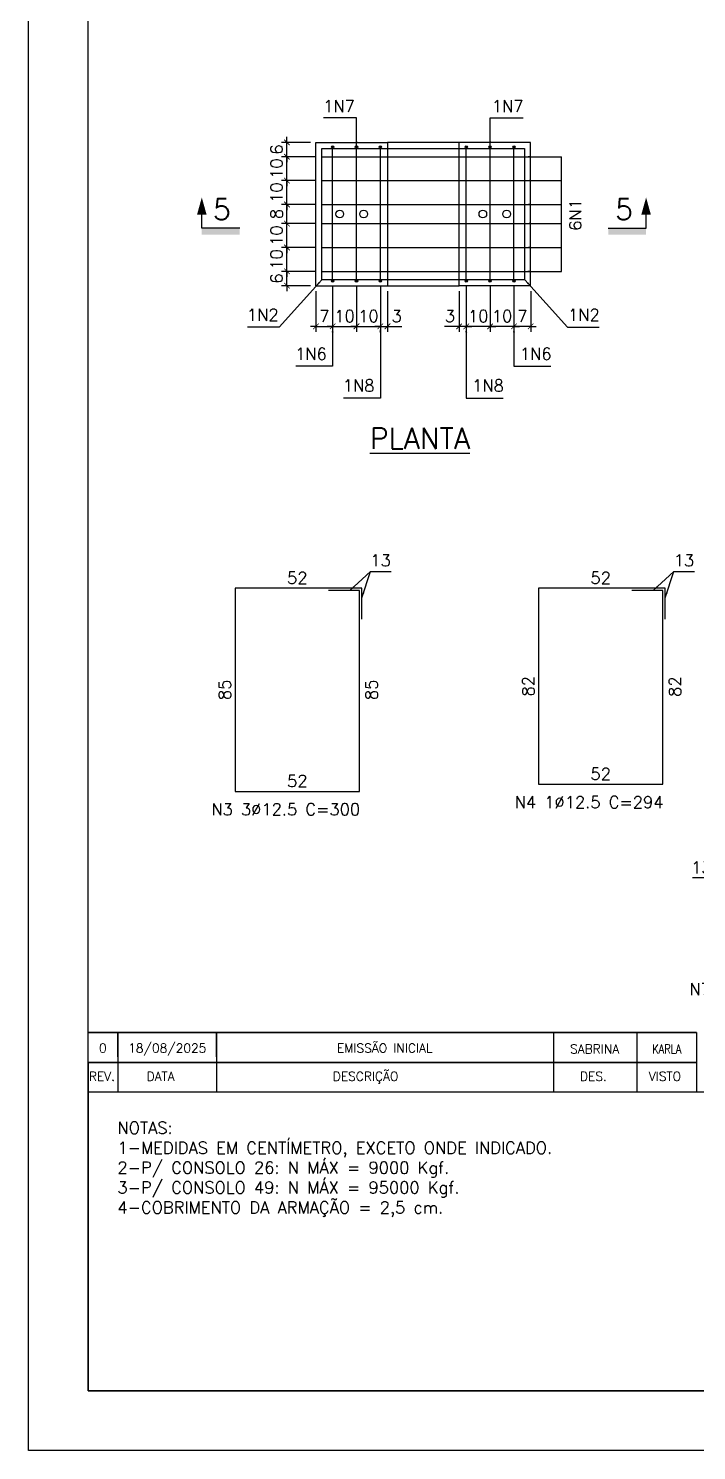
# Model space of a CAD drawing. Header units: centimetres. Extents: x 1658 to 19651, y 8294 to 11444.
# Drawn here: x 12168 to 13008, y 8294 to 10080 of the extents above; entities that cross this region are included whole.
import ezdxf
from ezdxf.enums import TextEntityAlignment as Align

# ---------------------------------------------------------------- set-up
doc = ezdxf.new("R2010")
doc.units = ezdxf.units.CM
doc.header["$LTSCALE"] = 50
doc.header["$MEASUREMENT"] = 0
doc.header["$PDMODE"] = 67
for name, color, linetype in [('FORMATO-PRECON', 2, 'Continuous'), ('HACHURAS-PRECON', 1, 'Continuous'), ('IND- CORTE-PRECON', 4, 'Continuous'), ('LINHA-01-PRECON', 1, 'Continuous'), ('LINHA-02-PRECON', 2, 'Continuous'), ('LINHA-04-PRECON', 4, 'Continuous'), ('TEXTO-35-PRECON', 5, 'Continuous'), ('X1', 2, 'Continuous')]:
    doc.layers.add(name, color=color, linetype=linetype)
doc.styles.add('PRECON-ROMANS', font='romans.shx')
doc.styles.add('ROMANS', font='ROMANS.SHX', dxfattribs={"oblique": 15, "height": 3})
doc.styles.get("Standard").update_dxf_attribs({"font": 'romans.shx'})
doc.dimstyles.new('ESC50-50', dxfattribs={"dimscale": 50, "dimtxt": 0.2, "dimasz": 0.15, "dimexe": 0.15, "dimexo": 0.15, "dimgap": 0.08, "dimtad": 1, "dimdec": 1, "dimzin": 12, "dimdsep": 46, "dimtxsty": 'Standard', "dimblk": 'ARCHTICK', "dimcen": 0.09, "dimdle": 0.15, "dimclrd": 256, "dimclre": 256, "dimclrt": 2, "dimazin": 3, "dimtfac": 1, "dimtdec": 1, "dimtmove": 1, "dimatfit": 2, "dimfxl": 0.15, "dimtolj": 1, "dimtzin": 0, "dimarcsym": 0})
doc.dimstyles.new('ESC75-25', dxfattribs={"dimscale": 0, "dimtxt": 15, "dimasz": 7, "dimexe": 7, "dimexo": 7, "dimgap": 5.5, "dimtad": 1, "dimdec": 1, "dimlfac": 0.333333, "dimdsep": 46, "dimtxsty": 'Standard', "dimblk": 'ARCHTICK', "dimcen": 0.1, "dimdle": 7, "dimclrd": 256, "dimclre": 256, "dimclrt": 2, "dimadec": 0, "dimazin": 0, "dimtfac": 1, "dimtdec": 1, "dimtix": 1, "dimtmove": 2, "dimatfit": 3, "dimfxl": 1, "dimarcsym": 0})
doc.dimstyles.new('ESC75-75', dxfattribs={"dimscale": 0, "dimtxt": 15, "dimasz": 7, "dimexe": 7, "dimexo": 7, "dimgap": 5.5, "dimtad": 1, "dimdec": 1, "dimdsep": 46, "dimtxsty": 'Standard', "dimblk": 'ARCHTICK', "dimcen": 0.1, "dimdle": 7, "dimclrd": 256, "dimclre": 256, "dimclrt": 2, "dimadec": 0, "dimazin": 0, "dimtfac": 1, "dimtdec": 1, "dimtix": 1, "dimtmove": 2, "dimatfit": 3, "dimfxl": 1, "dimarcsym": 0})

# ---------------------------------------------------------------- blocks, each defined once
blk = doc.blocks.new('_ArchTick')
at = {"color": 0, "linetype": 'ByBlock', "const_width": 0.15}
blk.add_lwpolyline([(-0.5, -0.5), (0.5, 0.5)], dxfattribs=at)
blk = doc.blocks.new('*D222')
at = {"layer": 'Defpoints', "color": 0, "transparency": 16777216}
for p in [(12493.4, 9775), (12537.3, 9775), (12529.8, 9757)]:
    blk.add_point(p, dxfattribs=at)
at = {"layer": 'LINHA-01-PRECON', "lineweight": -2, "transparency": 16777216}
for p, q in [((12530.3, 9775), (12486.4, 9775)), ((12493.4, 9775), (12493.4, 9782)), ((12493.4, 9757), (12493.4, 9775)), ((12522.8, 9757), (12486.4, 9757)), ((12493.4, 9757), (12493.4, 9750))]:
    blk.add_line(p, q, dxfattribs=at)
at = {"layer": 'LINHA-01-PRECON', "lineweight": -2, "transparency": 16777216, "xscale": 7, "yscale": 7, "zscale": 7}
for p, rotation in [((12493.4, 9775), 270), ((12493.4, 9757), 90)]:
    blk.add_blockref('_ArchTick', p, dxfattribs=dict(at, rotation=rotation))
at = {"layer": 'LINHA-01-PRECON', "color": 2, "transparency": 16777216, "insert": (12480.4, 9766), "char_height": 15, "attachment_point": 5, "rotation": 90}
blk.add_mtext('6', dxfattribs=at)
blk = doc.blocks.new('*D223')
at = {"layer": 'Defpoints', "color": 0, "transparency": 16777216}
for p in [(12493.4, 9805), (12537.3, 9805), (12537.3, 9775)]:
    blk.add_point(p, dxfattribs=at)
at = {"layer": 'LINHA-01-PRECON', "lineweight": -2, "transparency": 16777216}
for p, q in [((12493.4, 9805), (12493.4, 9812)), ((12530.3, 9805), (12486.4, 9805)), ((12493.4, 9775), (12493.4, 9805)), ((12530.3, 9775), (12486.4, 9775)), ((12493.4, 9775), (12493.4, 9768))]:
    blk.add_line(p, q, dxfattribs=at)
at = {"layer": 'LINHA-01-PRECON', "lineweight": -2, "transparency": 16777216, "xscale": 7, "yscale": 7, "zscale": 7}
for p, rotation in [((12493.4, 9805), 270), ((12493.4, 9775), 90)]:
    blk.add_blockref('_ArchTick', p, dxfattribs=dict(at, rotation=rotation))
at = {"layer": 'LINHA-01-PRECON', "color": 2, "transparency": 16777216, "insert": (12480.4, 9790), "char_height": 15, "attachment_point": 5, "rotation": 90}
blk.add_mtext('10', dxfattribs=at)
blk = doc.blocks.new('*D224')
at = {"layer": 'Defpoints', "color": 0, "transparency": 16777216}
for p in [(12493.4, 9835), (12537.3, 9835), (12537.3, 9805)]:
    blk.add_point(p, dxfattribs=at)
at = {"layer": 'LINHA-01-PRECON', "lineweight": -2, "transparency": 16777216}
for p, q in [((12493.4, 9835), (12493.4, 9842)), ((12530.3, 9835), (12486.4, 9835)), ((12493.4, 9805), (12493.4, 9835)), ((12530.3, 9805), (12486.4, 9805)), ((12493.4, 9805), (12493.4, 9798))]:
    blk.add_line(p, q, dxfattribs=at)
at = {"layer": 'LINHA-01-PRECON', "lineweight": -2, "transparency": 16777216, "xscale": 7, "yscale": 7, "zscale": 7}
for p, rotation in [((12493.4, 9835), 270), ((12493.4, 9805), 90)]:
    blk.add_blockref('_ArchTick', p, dxfattribs=dict(at, rotation=rotation))
at = {"layer": 'LINHA-01-PRECON', "color": 2, "transparency": 16777216, "insert": (12480.4, 9820), "char_height": 15, "attachment_point": 5, "rotation": 90}
blk.add_mtext('10', dxfattribs=at)
blk = doc.blocks.new('*D225')
at = {"layer": 'Defpoints', "color": 0, "transparency": 16777216}
for p in [(12493.4, 9859), (12537.3, 9859), (12537.3, 9835)]:
    blk.add_point(p, dxfattribs=at)
at = {"layer": 'LINHA-01-PRECON', "lineweight": -2, "transparency": 16777216}
for p, q in [((12493.4, 9828), (12493.4, 9866)), ((12530.3, 9859), (12486.4, 9859)), ((12530.3, 9835), (12486.4, 9835))]:
    blk.add_line(p, q, dxfattribs=at)
at = {"layer": 'LINHA-01-PRECON', "lineweight": -2, "transparency": 16777216, "xscale": 7, "yscale": 7, "zscale": 7}
for p, rotation in [((12493.4, 9859), 90), ((12493.4, 9835), 270)]:
    blk.add_blockref('_ArchTick', p, dxfattribs=dict(at, rotation=rotation))
at = {"layer": 'LINHA-01-PRECON', "color": 2, "transparency": 16777216, "insert": (12480.4, 9847), "char_height": 15, "attachment_point": 5, "rotation": 90}
blk.add_mtext('8', dxfattribs=at)
blk = doc.blocks.new('*D226')
at = {"layer": 'Defpoints', "color": 0, "transparency": 16777216}
for p in [(12493.4, 9889), (12537.3, 9889), (12537.3, 9859)]:
    blk.add_point(p, dxfattribs=at)
at = {"layer": 'LINHA-01-PRECON', "lineweight": -2, "transparency": 16777216}
for p, q in [((12493.4, 9889), (12493.4, 9896)), ((12530.3, 9889), (12486.4, 9889)), ((12493.4, 9859), (12493.4, 9889)), ((12530.3, 9859), (12486.4, 9859)), ((12493.4, 9859), (12493.4, 9852))]:
    blk.add_line(p, q, dxfattribs=at)
at = {"layer": 'LINHA-01-PRECON', "lineweight": -2, "transparency": 16777216, "xscale": 7, "yscale": 7, "zscale": 7}
for p, rotation in [((12493.4, 9889), 270), ((12493.4, 9859), 90)]:
    blk.add_blockref('_ArchTick', p, dxfattribs=dict(at, rotation=rotation))
at = {"layer": 'LINHA-01-PRECON', "color": 2, "transparency": 16777216, "insert": (12480.4, 9874), "char_height": 15, "attachment_point": 5, "rotation": 90}
blk.add_mtext('10', dxfattribs=at)
blk = doc.blocks.new('*D227')
at = {"layer": 'Defpoints', "color": 0, "transparency": 16777216}
for p in [(12493.4, 9919), (12537.3, 9919), (12537.3, 9889)]:
    blk.add_point(p, dxfattribs=at)
at = {"layer": 'LINHA-01-PRECON', "lineweight": -2, "transparency": 16777216}
for p, q in [((12530.3, 9919), (12486.4, 9919)), ((12493.4, 9919), (12493.4, 9926)), ((12493.4, 9889), (12493.4, 9919)), ((12530.3, 9889), (12486.4, 9889)), ((12493.4, 9889), (12493.4, 9882))]:
    blk.add_line(p, q, dxfattribs=at)
at = {"layer": 'LINHA-01-PRECON', "lineweight": -2, "transparency": 16777216, "xscale": 7, "yscale": 7, "zscale": 7}
for p, rotation in [((12493.4, 9919), 270), ((12493.4, 9889), 90)]:
    blk.add_blockref('_ArchTick', p, dxfattribs=dict(at, rotation=rotation))
at = {"layer": 'LINHA-01-PRECON', "color": 2, "transparency": 16777216, "insert": (12480.4, 9904), "char_height": 15, "attachment_point": 5, "rotation": 90}
blk.add_mtext('10', dxfattribs=at)
blk = doc.blocks.new('*D228')
at = {"layer": 'Defpoints', "color": 0, "transparency": 16777216}
for p in [(12493.4, 9937), (12529.8, 9937), (12537.3, 9919)]:
    blk.add_point(p, dxfattribs=at)
at = {"layer": 'LINHA-01-PRECON', "lineweight": -2, "transparency": 16777216}
for p, q in [((12522.8, 9937), (12486.4, 9937)), ((12493.4, 9937), (12493.4, 9944)), ((12493.4, 9919), (12493.4, 9937)), ((12530.3, 9919), (12486.4, 9919)), ((12493.4, 9919), (12493.4, 9912))]:
    blk.add_line(p, q, dxfattribs=at)
at = {"layer": 'LINHA-01-PRECON', "lineweight": -2, "transparency": 16777216, "xscale": 7, "yscale": 7, "zscale": 7}
for p, rotation in [((12493.4, 9937), 270), ((12493.4, 9919), 90)]:
    blk.add_blockref('_ArchTick', p, dxfattribs=dict(at, rotation=rotation))
at = {"layer": 'LINHA-01-PRECON', "color": 2, "transparency": 16777216, "insert": (12480.4, 9928), "char_height": 15, "attachment_point": 5, "rotation": 90}
blk.add_mtext('6', dxfattribs=at)
blk = doc.blocks.new('*D270')
at = {"layer": 'Defpoints', "color": 0, "linetype": 'Continuous', "transparency": 16777216}
for p in [(12428.4, 9121.9), (12584.4, 9121.9), (12584.4, 9121.9)]:
    blk.add_point(p, dxfattribs=at)
at = {"layer": 'LINHA-01-PRECON', "color": 2, "linetype": 'Continuous', "transparency": 16777216, "insert": (12506.4, 9134.9), "char_height": 15, "attachment_point": 5}
blk.add_mtext('52', dxfattribs=at)
blk = doc.blocks.new('*D271')
at = {"layer": 'Defpoints', "color": 0, "linetype": 'Continuous', "transparency": 16777216}
for p in [(12428.4, 9377), (12428.4, 9377), (12428.4, 9121.9)]:
    blk.add_point(p, dxfattribs=at)
at = {"layer": 'LINHA-01-PRECON', "color": 2, "linetype": 'Continuous', "transparency": 16777216, "insert": (12415.4, 9249.4), "char_height": 15, "attachment_point": 5, "rotation": 90}
blk.add_mtext('85', dxfattribs=at)
blk = doc.blocks.new('*D272')
at = {"layer": 'Defpoints', "color": 0, "linetype": 'Continuous', "transparency": 16777216}
for p in [(12584.4, 9377), (12584.4, 9377), (12584.4, 9121.9)]:
    blk.add_point(p, dxfattribs=at)
at = {"layer": 'LINHA-01-PRECON', "color": 2, "linetype": 'Continuous', "transparency": 16777216, "insert": (12599.8, 9249.4), "char_height": 15, "attachment_point": 5, "rotation": 90}
blk.add_mtext('85', dxfattribs=at)
blk = doc.blocks.new('*D273')
at = {"layer": 'Defpoints', "color": 0, "linetype": 'Continuous', "transparency": 16777216}
for p in [(12428.4, 9377), (12584.4, 9377), (12584.4, 9377)]:
    blk.add_point(p, dxfattribs=at)
at = {"layer": 'LINHA-01-PRECON', "color": 2, "linetype": 'Continuous', "transparency": 16777216, "insert": (12506.4, 9390), "char_height": 15, "attachment_point": 5}
blk.add_mtext('52', dxfattribs=at)
blk = doc.blocks.new('*D229')
at = {"layer": 'Defpoints', "color": 0, "linetype": 'Continuous', "transparency": 16777216}
for p in [(12809.8, 9130.9), (12965.8, 9130.9), (12965.8, 9130.9)]:
    blk.add_point(p, dxfattribs=at)
at = {"layer": 'LINHA-01-PRECON', "color": 2, "linetype": 'Continuous', "transparency": 16777216, "insert": (12887.8, 9143.9), "char_height": 15, "attachment_point": 5}
blk.add_mtext('52', dxfattribs=at)
blk = doc.blocks.new('*D230')
at = {"layer": 'Defpoints', "color": 0, "linetype": 'Continuous', "transparency": 16777216}
for p in [(12809.8, 9377), (12809.8, 9377), (12809.8, 9130.9)]:
    blk.add_point(p, dxfattribs=at)
at = {"layer": 'LINHA-01-PRECON', "color": 2, "linetype": 'Continuous', "transparency": 16777216, "insert": (12796.8, 9253.9), "char_height": 15, "attachment_point": 5, "rotation": 90}
blk.add_mtext('82', dxfattribs=at)
blk = doc.blocks.new('*D231')
at = {"layer": 'Defpoints', "color": 0, "linetype": 'Continuous', "transparency": 16777216}
for p in [(12965.8, 9377), (12965.8, 9377), (12965.8, 9130.9)]:
    blk.add_point(p, dxfattribs=at)
at = {"layer": 'LINHA-01-PRECON', "color": 2, "linetype": 'Continuous', "transparency": 16777216, "insert": (12981.2, 9253.4), "char_height": 15, "attachment_point": 5, "rotation": 90}
blk.add_mtext('82', dxfattribs=at)
blk = doc.blocks.new('*D232')
at = {"layer": 'Defpoints', "color": 0, "linetype": 'Continuous', "transparency": 16777216}
for p in [(12809.8, 9377), (12965.8, 9377), (12965.8, 9377)]:
    blk.add_point(p, dxfattribs=at)
at = {"layer": 'LINHA-01-PRECON', "color": 2, "linetype": 'Continuous', "transparency": 16777216, "insert": (12887.8, 9390), "char_height": 15, "attachment_point": 5}
blk.add_mtext('52', dxfattribs=at)
blk = doc.blocks.new('*D241')
at = {"layer": 'Defpoints', "color": 0, "transparency": 16777216}
for p in [(12529.8, 9757), (12550.8, 9763), (12550.8, 9705.9)]:
    blk.add_point(p, dxfattribs=at)
at = {"layer": 'LINHA-01-PRECON', "lineweight": -2, "transparency": 16777216}
for p, q in [((12550.8, 9756), (12550.8, 9698.9)), ((12529.8, 9750), (12529.8, 9698.9)), ((12529.8, 9705.9), (12522.8, 9705.9)), ((12529.8, 9705.9), (12550.8, 9705.9)), ((12550.8, 9705.9), (12557.8, 9705.9))]:
    blk.add_line(p, q, dxfattribs=at)
at = {"layer": 'LINHA-01-PRECON', "lineweight": -2, "transparency": 16777216, "xscale": 7, "yscale": 7, "zscale": 7}
blk.add_blockref('_ArchTick', (12529.8, 9705.9), dxfattribs=at)
at = {"layer": 'LINHA-01-PRECON', "lineweight": -2, "transparency": 16777216, "xscale": 7, "yscale": 7, "zscale": 7, "rotation": 180}
blk.add_blockref('_ArchTick', (12550.8, 9705.9), dxfattribs=at)
at = {"layer": 'LINHA-01-PRECON', "color": 2, "transparency": 16777216, "insert": (12540.3, 9718.9), "char_height": 15, "attachment_point": 5}
blk.add_mtext('7', dxfattribs=at)
blk = doc.blocks.new('*D242')
at = {"layer": 'Defpoints', "color": 0, "transparency": 16777216}
for p in [(12550.8, 9763), (12580.8, 9763), (12580.8, 9705.9)]:
    blk.add_point(p, dxfattribs=at)
at = {"layer": 'LINHA-01-PRECON', "lineweight": -2, "transparency": 16777216}
for p, q in [((12550.8, 9756), (12550.8, 9698.9)), ((12580.8, 9756), (12580.8, 9698.9)), ((12550.8, 9705.9), (12543.8, 9705.9)), ((12550.8, 9705.9), (12580.8, 9705.9)), ((12580.8, 9705.9), (12587.8, 9705.9))]:
    blk.add_line(p, q, dxfattribs=at)
at = {"layer": 'LINHA-01-PRECON', "lineweight": -2, "transparency": 16777216, "xscale": 7, "yscale": 7, "zscale": 7}
blk.add_blockref('_ArchTick', (12550.8, 9705.9), dxfattribs=at)
at = {"layer": 'LINHA-01-PRECON', "lineweight": -2, "transparency": 16777216, "xscale": 7, "yscale": 7, "zscale": 7, "rotation": 180}
blk.add_blockref('_ArchTick', (12580.8, 9705.9), dxfattribs=at)
at = {"layer": 'LINHA-01-PRECON', "color": 2, "transparency": 16777216, "insert": (12565.8, 9718.9), "char_height": 15, "attachment_point": 5}
blk.add_mtext('10', dxfattribs=at)
blk = doc.blocks.new('*D243')
at = {"layer": 'Defpoints', "color": 0, "transparency": 16777216}
for p in [(12580.8, 9763), (12610.8, 9763), (12610.8, 9705.9)]:
    blk.add_point(p, dxfattribs=at)
at = {"layer": 'LINHA-01-PRECON', "lineweight": -2, "transparency": 16777216}
for p, q in [((12580.8, 9756), (12580.8, 9698.9)), ((12610.8, 9756), (12610.8, 9698.9)), ((12580.8, 9705.9), (12573.8, 9705.9)), ((12580.8, 9705.9), (12610.8, 9705.9)), ((12610.8, 9705.9), (12617.8, 9705.9))]:
    blk.add_line(p, q, dxfattribs=at)
at = {"layer": 'LINHA-01-PRECON', "lineweight": -2, "transparency": 16777216, "xscale": 7, "yscale": 7, "zscale": 7}
blk.add_blockref('_ArchTick', (12580.8, 9705.9), dxfattribs=at)
at = {"layer": 'LINHA-01-PRECON', "lineweight": -2, "transparency": 16777216, "xscale": 7, "yscale": 7, "zscale": 7, "rotation": 180}
blk.add_blockref('_ArchTick', (12610.8, 9705.9), dxfattribs=at)
at = {"layer": 'LINHA-01-PRECON', "color": 2, "transparency": 16777216, "insert": (12595.8, 9718.9), "char_height": 15, "attachment_point": 5}
blk.add_mtext('10', dxfattribs=at)
blk = doc.blocks.new('*D244')
at = {"layer": 'Defpoints', "color": 0, "transparency": 16777216}
for p in [(12610.8, 9763), (12619.8, 9757), (12619.8, 9705.9)]:
    blk.add_point(p, dxfattribs=at)
at = {"layer": 'LINHA-01-PRECON', "lineweight": -2, "transparency": 16777216}
for p, q in [((12610.8, 9756), (12610.8, 9698.9)), ((12619.8, 9750), (12619.8, 9698.9)), ((12610.8, 9705.9), (12603.8, 9705.9)), ((12610.8, 9705.9), (12619.8, 9705.9)), ((12619.8, 9705.9), (12626.8, 9705.9))]:
    blk.add_line(p, q, dxfattribs=at)
at = {"layer": 'LINHA-01-PRECON', "lineweight": -2, "transparency": 16777216, "xscale": 7, "yscale": 7, "zscale": 7}
blk.add_blockref('_ArchTick', (12610.8, 9705.9), dxfattribs=at)
at = {"layer": 'LINHA-01-PRECON', "lineweight": -2, "transparency": 16777216, "xscale": 7, "yscale": 7, "zscale": 7, "rotation": 180}
blk.add_blockref('_ArchTick', (12619.8, 9705.9), dxfattribs=at)
at = {"layer": 'LINHA-01-PRECON', "color": 2, "transparency": 16777216, "insert": (12631.3, 9718.9), "char_height": 15, "attachment_point": 5}
blk.add_mtext('3', dxfattribs=at)
blk = doc.blocks.new('*D245')
at = {"layer": 'Defpoints', "color": 0, "transparency": 16777216}
for p in [(12778.8, 9763), (12799.8, 9757), (12778.8, 9705.9)]:
    blk.add_point(p, dxfattribs=at)
at = {"layer": 'LINHA-01-PRECON', "lineweight": -2, "transparency": 16777216}
for p, q in [((12778.8, 9756), (12778.8, 9698.9)), ((12799.8, 9750), (12799.8, 9698.9)), ((12778.8, 9705.9), (12771.8, 9705.9)), ((12799.8, 9705.9), (12778.8, 9705.9)), ((12799.8, 9705.9), (12806.8, 9705.9))]:
    blk.add_line(p, q, dxfattribs=at)
at = {"layer": 'LINHA-01-PRECON', "lineweight": -2, "transparency": 16777216, "xscale": 7, "yscale": 7, "zscale": 7}
blk.add_blockref('_ArchTick', (12778.8, 9705.9), dxfattribs=at)
at = {"layer": 'LINHA-01-PRECON', "lineweight": -2, "transparency": 16777216, "xscale": 7, "yscale": 7, "zscale": 7, "rotation": 180}
blk.add_blockref('_ArchTick', (12799.8, 9705.9), dxfattribs=at)
at = {"layer": 'LINHA-01-PRECON', "color": 2, "transparency": 16777216, "insert": (12789.3, 9718.9), "char_height": 15, "attachment_point": 5}
blk.add_mtext('7', dxfattribs=at)
blk = doc.blocks.new('*D246')
at = {"layer": 'Defpoints', "color": 0, "transparency": 16777216}
for p in [(12748.8, 9763), (12778.8, 9763), (12748.8, 9705.9)]:
    blk.add_point(p, dxfattribs=at)
at = {"layer": 'LINHA-01-PRECON', "lineweight": -2, "transparency": 16777216}
for p, q in [((12748.8, 9756), (12748.8, 9698.9)), ((12778.8, 9756), (12778.8, 9698.9)), ((12748.8, 9705.9), (12741.8, 9705.9)), ((12778.8, 9705.9), (12748.8, 9705.9)), ((12778.8, 9705.9), (12785.8, 9705.9))]:
    blk.add_line(p, q, dxfattribs=at)
at = {"layer": 'LINHA-01-PRECON', "lineweight": -2, "transparency": 16777216, "xscale": 7, "yscale": 7, "zscale": 7}
blk.add_blockref('_ArchTick', (12748.8, 9705.9), dxfattribs=at)
at = {"layer": 'LINHA-01-PRECON', "lineweight": -2, "transparency": 16777216, "xscale": 7, "yscale": 7, "zscale": 7, "rotation": 180}
blk.add_blockref('_ArchTick', (12778.8, 9705.9), dxfattribs=at)
at = {"layer": 'LINHA-01-PRECON', "color": 2, "transparency": 16777216, "insert": (12763.8, 9718.9), "char_height": 15, "attachment_point": 5}
blk.add_mtext('10', dxfattribs=at)
blk = doc.blocks.new('*D247')
at = {"layer": 'Defpoints', "color": 0, "transparency": 16777216}
for p in [(12718.8, 9763), (12748.8, 9763), (12718.8, 9705.9)]:
    blk.add_point(p, dxfattribs=at)
at = {"layer": 'LINHA-01-PRECON', "lineweight": -2, "transparency": 16777216}
for p, q in [((12718.8, 9756), (12718.8, 9698.9)), ((12748.8, 9756), (12748.8, 9698.9)), ((12718.8, 9705.9), (12711.8, 9705.9)), ((12748.8, 9705.9), (12718.8, 9705.9)), ((12748.8, 9705.9), (12755.8, 9705.9))]:
    blk.add_line(p, q, dxfattribs=at)
at = {"layer": 'LINHA-01-PRECON', "lineweight": -2, "transparency": 16777216, "xscale": 7, "yscale": 7, "zscale": 7}
blk.add_blockref('_ArchTick', (12718.8, 9705.9), dxfattribs=at)
at = {"layer": 'LINHA-01-PRECON', "lineweight": -2, "transparency": 16777216, "xscale": 7, "yscale": 7, "zscale": 7, "rotation": 180}
blk.add_blockref('_ArchTick', (12748.8, 9705.9), dxfattribs=at)
at = {"layer": 'LINHA-01-PRECON', "color": 2, "transparency": 16777216, "insert": (12733.8, 9718.9), "char_height": 15, "attachment_point": 5}
blk.add_mtext('10', dxfattribs=at)
blk = doc.blocks.new('*D248')
at = {"layer": 'Defpoints', "color": 0, "transparency": 16777216}
for p in [(12709.8, 9757), (12718.8, 9763), (12709.8, 9705.9)]:
    blk.add_point(p, dxfattribs=at)
at = {"layer": 'LINHA-01-PRECON', "lineweight": -2, "transparency": 16777216}
for p, q in [((12718.8, 9756), (12718.8, 9698.9)), ((12709.8, 9750), (12709.8, 9698.9)), ((12709.8, 9705.9), (12702.8, 9705.9)), ((12718.8, 9705.9), (12709.8, 9705.9)), ((12718.8, 9705.9), (12725.8, 9705.9))]:
    blk.add_line(p, q, dxfattribs=at)
at = {"layer": 'LINHA-01-PRECON', "lineweight": -2, "transparency": 16777216, "xscale": 7, "yscale": 7, "zscale": 7}
blk.add_blockref('_ArchTick', (12709.8, 9705.9), dxfattribs=at)
at = {"layer": 'LINHA-01-PRECON', "lineweight": -2, "transparency": 16777216, "xscale": 7, "yscale": 7, "zscale": 7, "rotation": 180}
blk.add_blockref('_ArchTick', (12718.8, 9705.9), dxfattribs=at)
at = {"layer": 'LINHA-01-PRECON', "color": 2, "transparency": 16777216, "insert": (12698.3, 9718.9), "char_height": 15, "attachment_point": 5}
blk.add_mtext('3', dxfattribs=at)
blk = doc.blocks.new('A$C2E607E54')
at = {"layer": 'FORMATO-PRECON'}
blk.add_lwpolyline([(0, 4200), (2970, 4200), (2970, 0), (0, 0)], close=True, dxfattribs=at)
at = {"layer": 'FORMATO-PRECON', "color": 6}
blk.add_lwpolyline([(100, 3950), (2870, 3950), (2870, 100), (100, 100)], close=True, dxfattribs=at)
blk = doc.blocks.new('A$C6E105C5C')
at = {"layer": 'FORMATO-PRECON', "color": 6}
for q in [(1020, 50), (0, 0)]:
    blk.add_line((0, 50), q, dxfattribs=at)
at = {"layer": 'FORMATO-PRECON', "color": 3}
blk.add_lwpolyline([(0, 50), (1020, 50), (1020, 0), (0, 0)], close=True, dxfattribs=at)
at = {"layer": 'FORMATO-PRECON', "color": 1}
for points in [[(50, 50), (50, 0)], [(215, 50), (215, 0)], [(780, 50), (780, 0)], [(920, 50), (920, 0)]]:
    blk.add_lwpolyline(points, dxfattribs=at)
at = {"layer": 'FORMATO-PRECON', "style": 'ROMANS'}
for s, p in [('REV.', (1.3, 19.2)), ('DATA', (98.1, 19.2)), ('DESCRIÇÃO', (410.2, 19.2)), ('DES.', (824.6, 19.2)), ('VISTO', (940, 19.2))]:
    blk.add_text(s, height=15, dxfattribs=at).set_placement(p)
blk = doc.blocks.new('REV-A3-V')
at = {"layer": 'FORMATO-PRECON', "color": 1}
for p, q in [((780, 50), (780, 9.1)), ((920, 50), (920, 9.1))]:
    blk.add_line(p, q, dxfattribs=at)
for points in [[(1020, 50), (0, 50)], [(50, 9.1), (50, 50)], [(50, 50), (50, 0)], [(215, 9.1), (215, 50)], [(215, 50), (215, 0)], [(780, 50), (780, 0)], [(920, 50), (920, 0)]]:
    blk.add_lwpolyline(points, dxfattribs=at)
blk.add_lwpolyline([(1020, 0), (0, 0), (0, 50), (1020, 50)], close=True, dxfattribs=at)
at = {"layer": 'FORMATO-PRECON', "color": 2, "style": 'PRECON-ROMANS', "flags": 12}
for p in [(24.8, 24), (132.8, 24), (497.2, 24)]:
    blk.add_attdef('X', text='', height=15, dxfattribs=at).set_placement(p, align=Align.MIDDLE_CENTER)
at = {"layer": 'FORMATO-PRECON', "style": 'PRECON-ROMANS', "flags": 12}
for p in [(849.1, 22.6), (970, 22.6)]:
    blk.add_attdef('X', text='', height=15, dxfattribs=at).set_placement(p, align=Align.MIDDLE_CENTER)
blk = doc.blocks.new('IND-CORTE-')
at = {"layer": 'IND- CORTE-PRECON', "color": 1}
for p, q in [((-11.2, 63.5), (-33.6, 63.5)), ((-11.2, 0), (-11.2, 63.5))]:
    blk.add_line(p, q, dxfattribs=at)
for points in [[(-33.6, 71.5), (-62.5, 63.5), (-33.6, 55.4)], [(0, 0), (-11.2, 0), (0, 63.5), (-11.2, 63.5)]]:
    blk.add_solid(points, dxfattribs=at)
at = {"layer": 'IND- CORTE-PRECON', "linetype": 'Continuous', "style": 'ROMANS', "flags": 8}
blk.add_attdef('B', (-57.7, 9.1), '', height=35, dxfattribs=at)

msp = doc.modelspace()

# ---------------------------------------------------------------- hatches: boundary and pattern name
at = {"layer": 'LINHA-01-PRECON', "linetype": 'Continuous'}
h = msp.add_hatch(color=256, dxfattribs=at)
h.dxf.hatch_style = 1
edge = h.paths.add_edge_path()
edge.add_arc((12550.81, 9931.01), 1.5, 0, 360)
h = msp.add_hatch(color=256, dxfattribs=at)
h.dxf.hatch_style = 1
edge = h.paths.add_edge_path()
edge.add_arc((12580.81, 9931.01), 1.5, 0, 360)
h = msp.add_hatch(color=256, dxfattribs=at)
h.dxf.hatch_style = 1
edge = h.paths.add_edge_path()
edge.add_arc((12610.81, 9931.01), 1.5, 0, 360)
h = msp.add_hatch(color=256, dxfattribs=at)
h.dxf.hatch_style = 1
edge = h.paths.add_edge_path()
edge.add_arc((12718.81, 9931.01), 1.5, 0, 360)
h = msp.add_hatch(color=256, dxfattribs=at)
h.dxf.hatch_style = 1
edge = h.paths.add_edge_path()
edge.add_arc((12748.81, 9931.01), 1.5, 0, 360)
h = msp.add_hatch(color=256, dxfattribs=at)
h.dxf.hatch_style = 1
edge = h.paths.add_edge_path()
edge.add_arc((12778.81, 9931.01), 1.5, 0, 360)
h = msp.add_hatch(color=256, dxfattribs=at)
h.dxf.hatch_style = 1
edge = h.paths.add_edge_path()
edge.add_arc((12550.81, 9763.01), 1.5, 0, 360)
h = msp.add_hatch(color=256, dxfattribs=at)
h.dxf.hatch_style = 1
edge = h.paths.add_edge_path()
edge.add_arc((12580.81, 9763.01), 1.5, 0, 360)
h = msp.add_hatch(color=256, dxfattribs=at)
h.dxf.hatch_style = 1
edge = h.paths.add_edge_path()
edge.add_arc((12610.81, 9763.01), 1.5, 0, 360)
h = msp.add_hatch(color=256, dxfattribs=at)
h.dxf.hatch_style = 1
edge = h.paths.add_edge_path()
edge.add_arc((12718.81, 9763.01), 1.5, 0, 360)
h = msp.add_hatch(color=256, dxfattribs=at)
h.dxf.hatch_style = 1
edge = h.paths.add_edge_path()
edge.add_arc((12748.81, 9763.01), 1.5, 0, 360)
h = msp.add_hatch(color=256, dxfattribs=at)
h.dxf.hatch_style = 1
edge = h.paths.add_edge_path()
edge.add_arc((12778.81, 9763.01), 1.5, 0, 360)

# ---------------------------------------------------------------- linework, layer by layer
at = {"layer": 'FORMATO-PRECON', "color": 6}
msp.add_lwpolyline([(14320.86, 8743.94), (12243.36, 8743.94), (12243.36, 8368.94), (14320.86, 8368.94)], close=True, dxfattribs=at)
at = {"layer": 'LINHA-01-PRECON'}
for p, q in [((12619.81, 9705.88), (12637.98, 9705.88)), ((12709.81, 9705.88), (12691.64, 9705.88))]:
    msp.add_line(p, q, dxfattribs=at)
at = {"layer": 'LINHA-01-PRECON', "linetype": 'Continuous'}
for centre in [(12550.81, 9931.01), (12580.81, 9931.01), (12610.81, 9931.01), (12718.81, 9931.01), (12748.81, 9931.01), (12778.81, 9931.01), (12550.81, 9763.01), (12580.81, 9763.01), (12610.81, 9763.01), (12718.81, 9763.01), (12748.81, 9763.01), (12778.81, 9763.01)]:
    msp.add_circle(centre, 1.5, dxfattribs=at)
at = {"layer": 'LINHA-02-PRECON'}
for p, q in [((12529.81, 9937.01), (12619.81, 9937.01)), ((12529.81, 9757.01), (12529.81, 9937.01)), ((12709.81, 9937.01), (12619.81, 9937.01)), ((12619.81, 9937.01), (12619.81, 9757.01)), ((12799.62, 9937.01), (12709.62, 9937.01)), ((12709.81, 9757.01), (12709.81, 9937.01)), ((12799.62, 9757.01), (12799.62, 9937.01)), ((12529.81, 9757.01), (12619.81, 9757.01)), ((12619.81, 9757.01), (12709.81, 9757.01)), ((12799.62, 9757.01), (12709.62, 9757.01))]:
    msp.add_line(p, q, dxfattribs=at)
for centre in [(12559.81, 9847.01), (12589.81, 9847.01), (12739.62, 9847.01), (12769.62, 9847.01)]:
    msp.add_circle(centre, 4.8, dxfattribs=at)
at = {"layer": 'LINHA-04-PRECON'}
for p, q in [((12537.31, 9919.01), (12792.12, 9919.01)), ((12550.81, 9764.51), (12550.81, 9929.51)), ((12580.81, 9764.51), (12580.81, 9929.51)), ((12610.81, 9764.51), (12610.81, 9929.51)), ((12718.81, 9764.51), (12718.81, 9929.51)), ((12748.81, 9764.51), (12748.81, 9929.51)), ((12778.81, 9764.51), (12778.81, 9929.51)), ((12537.31, 9889.01), (12792.12, 9889.01)), ((12537.31, 9859.01), (12792.12, 9859.01)), ((12537.31, 9835.01), (12792.12, 9835.01)), ((12537.31, 9805.01), (12792.12, 9805.01)), ((12537.31, 9775.01), (12792.12, 9775.01))]:
    msp.add_line(p, q, dxfattribs=at)
msp.add_lwpolyline([(12537.31, 9764.51), (12537.31, 9929.51), (12792.12, 9929.51), (12792.12, 9764.51)], close=True, dxfattribs=at)
for points in [[(12587.44, 9337.97), (12587.44, 9376.97), (12428.44, 9376.97), (12428.44, 9121.86), (12584.44, 9121.86), (12584.44, 9373.97), (12545.44, 9373.97)], [(12968.79, 9337.97), (12968.79, 9376.97), (12809.79, 9376.97), (12809.79, 9130.86), (12965.79, 9130.86), (12965.79, 9373.97), (12926.79, 9373.97)]]:
    msp.add_lwpolyline(points, dxfattribs=at)

# ---------------------------------------------------------------- block references
at = {"color": 1}
ref = msp.add_blockref('REV-A3-V', (12243.36, 8781.44), dxfattribs=dict(at, xscale=0.749999976233481, yscale=0.749999976233481, zscale=0.749999976233481, rotation=359.9999999942736))
ref.add_attrib('X', '0', dxfattribs={"layer": 'FORMATO-PRECON', "color": 2, "height": 11.25, "rotation": 360, "style": 'PRECON-ROMANS', "flags": 12}).set_placement((12261.92, 8799.46), align=Align.MIDDLE_CENTER)
ref.add_attrib('X', '18/08/2025', dxfattribs={"layer": 'FORMATO-PRECON', "color": 2, "height": 11.25, "rotation": 360, "style": 'PRECON-ROMANS', "flags": 12}).set_placement((12342.94, 8799.46), align=Align.MIDDLE_CENTER)
ref.add_attrib('X', 'EMISSÃO INICIAL', dxfattribs={"layer": 'FORMATO-PRECON', "color": 2, "height": 11.25, "rotation": 360, "style": 'PRECON-ROMANS', "flags": 12}).set_placement((12616.27, 8799.46), align=Align.MIDDLE_CENTER)
ref.add_attrib('X', 'SABRINA', dxfattribs={"layer": 'FORMATO-PRECON', "height": 11.25, "rotation": 360, "style": 'PRECON-ROMANS', "flags": 12}).set_placement((12880.2, 8798.36), align=Align.MIDDLE_CENTER)
ref.add_attrib('X', 'KARLA', dxfattribs={"layer": 'FORMATO-PRECON', "height": 11.25, "rotation": 360, "style": 'PRECON-ROMANS', "width": 0.8, "flags": 12}).set_placement((12970.88, 8798.36), align=Align.MIDDLE_CENTER)
at = {"color": 1, "xscale": 0.749999976233481, "yscale": 0.749999976233481, "zscale": 0.749999976233481, "rotation": 359.9999999942736}
msp.add_blockref('A$C6E105C5C', (12243.36, 8743.94), dxfattribs=at)
at = {"layer": 'HACHURAS-PRECON', "xscale": 0.7499999999999996, "yscale": 0.7499999999999996, "zscale": 0.7499999999999996}
msp.add_blockref('A$C2E607E54', (12168.36, 8293.94), dxfattribs=at)
at = {"layer": 'TEXTO-35-PRECON', "linetype": 'ByBlock'}
ref = msp.add_blockref('IND-CORTE-', (12433.94, 9820.94), dxfattribs=dict(at, xscale=-0.75, yscale=0.75, zscale=0.75, rotation=90))
ref.add_attrib('B', '5', (12400.27, 9839.86), dxfattribs={"layer": 'IND- CORTE-PRECON', "color": 5, "linetype": 'Continuous', "height": 26.25, "style": 'ROMANS', "flags": 8})
ref = msp.add_blockref('IND-CORTE-', (12897.28, 9820.94), dxfattribs=dict(at, xscale=0.75, yscale=0.75, zscale=0.75, rotation=270))
ref.add_attrib('B', '5', (12905.94, 9839.86), dxfattribs={"layer": 'IND- CORTE-PRECON', "color": 5, "linetype": 'Continuous', "height": 26.25, "style": 'ROMANS', "flags": 8})

# ---------------------------------------------------------------- texts
at = {"layer": 'LINHA-01-PRECON', "color": 2, "linetype": 'Continuous', "char_height": 15, "attachment_point": 5}
for s, insert in [('1N7', (12558.82, 9982.48)), ('1N7', (12770.8, 9982.48)), ('1N2', (12462.98, 9720.49)), ('1N2', (12866.64, 9720.49)), ('1N6', (12523.49, 9671.48)), ('1N6', (12806.13, 9671.48)), ('1N8', (12583.49, 9631.48)), ('1N8', (12746.13, 9631.48)), ('13', (12611.11, 9412.09)), ('13', (12992.46, 9412.09)), ('13', (13014.44, 9026.31))]:
    msp.add_mtext(s, dxfattribs=dict(at, insert=insert))
at = {"layer": 'LINHA-01-PRECON', "color": 2, "linetype": 'Continuous', "insert": (12855.95, 9845.92), "char_height": 15, "attachment_point": 5, "rotation": 90}
msp.add_mtext('6N1', dxfattribs=at)
at = {"layer": 'LINHA-01-PRECON', "color": 4, "insert": (12660.49, 9565.17, -0.02), "char_height": 26.25, "attachment_point": 5}
msp.add_mtext('{\\LPLANTA}', dxfattribs=at)
at = {"layer": 'LINHA-01-PRECON', "color": 2, "insert": (12280.28, 8706.77), "char_height": 15, "attachment_point": 1}
msp.add_mtext('\\A1;{\\C3;NOTAS:\\P}1-MEDIDAS EM CENTÍMETRO, EXCETO ONDE INDICADO.{\\H2.02381x; }\\P2-P/ CONSOLO 26: N MÁX = 9000 Kgf.{\\H1.84921x; }\\P3-P/ CONSOLO 49: N MÁX = 95000 Kgf.{\\H1.90741x; }\\P4-COBRIMENTO DA ARMAÇÃO = 2,5 cm.{\\H1.88801x; }', dxfattribs=at)
at = {"layer": 'X1', "style": 'PRECON-ROMANS'}
for s, p in [('N4 1%%C12.5 C=294', (12779.62, 9100.79)), ('N3 3%%C12.5 C=300', (12398.27, 9091.79)), ('N7 2x1%%C12.5 C=202', (12999.28, 8865.95))]:
    msp.add_text(s, height=15, dxfattribs=at).set_placement(p)

# ---------------------------------------------------------------- dimensions: what is measured, and where the dimension line sits
at = {"layer": 'LINHA-01-PRECON'}
for base, p1, p2, angle, picture, middle in [((12493.39, 9937.01), (12537.31, 9919.01), (12529.81, 9937.01), 90, '*D228', (12480.39, 9928.01)), ((12493.39, 9919.01), (12537.31, 9889.01), (12537.31, 9919.01), 90, '*D227', (12480.39, 9904.01)), ((12493.39, 9889.01), (12537.31, 9859.01), (12537.31, 9889.01), 90, '*D226', (12480.39, 9874.01)), ((12493.39, 9859.01), (12537.31, 9835.01), (12537.31, 9859.01), 90, '*D225', (12480.39, 9847.01)), ((12493.39, 9835.01), (12537.31, 9805.01), (12537.31, 9835.01), 90, '*D224', (12480.39, 9820.01)), ((12493.39, 9805.01), (12537.31, 9775.01), (12537.31, 9805.01), 90, '*D223', (12480.39, 9790.01)), ((12493.39, 9775.01), (12529.81, 9757.01), (12537.31, 9775.01), 90, '*D222', (12480.39, 9766.01)), ((12550.81, 9705.88), (12529.81, 9757.01), (12550.81, 9763.01), 180, '*D241', (12540.31, 9718.88)), ((12580.81, 9705.88), (12550.81, 9763.01), (12580.81, 9763.01), 180, '*D242', (12565.81, 9718.88)), ((12610.81, 9705.88), (12580.81, 9763.01), (12610.81, 9763.01), 180, '*D243', (12595.81, 9718.88))]:
    dim = msp.add_linear_dim(base=base, p1=p1, p2=p2, angle=angle, dimstyle='ESC75-25', override={"dimscale": 1}, dxfattribs=at)
    dim.commit()
    dim.dimension.update_dxf_attribs({"geometry": picture, "text_midpoint": middle})
dim = msp.add_linear_dim(base=(12619.81, 9705.88), p1=(12610.81, 9763.01), p2=(12619.81, 9757.01), angle=180, dimstyle='ESC75-25', override={"dimscale": 1}, dxfattribs=at)
dim.commit()
dim.dimension.update_dxf_attribs({"geometry": '*D244', "text_midpoint": (12631.3, 9718.88), "dimtype": 160})
dim = msp.add_linear_dim(base=(12709.81, 9705.88), p1=(12718.81, 9763.01), p2=(12709.81, 9757.01), dimstyle='ESC75-25', override={"dimscale": 1}, dxfattribs=at)
dim.commit()
dim.dimension.update_dxf_attribs({"geometry": '*D248', "text_midpoint": (12698.33, 9718.88), "dimtype": 160})
for base, p1, p2, picture, middle in [((12718.81, 9705.88), (12748.81, 9763.01), (12718.81, 9763.01), '*D247', (12733.81, 9718.88)), ((12748.81, 9705.88), (12778.81, 9763.01), (12748.81, 9763.01), '*D246', (12763.81, 9718.88)), ((12778.81, 9705.88), (12799.81, 9757.01), (12778.81, 9763.01), '*D245', (12789.31, 9718.88))]:
    dim = msp.add_linear_dim(base=base, p1=p1, p2=p2, dimstyle='ESC75-25', override={"dimscale": 1}, dxfattribs=at)
    dim.commit()
    dim.dimension.update_dxf_attribs({"geometry": picture, "text_midpoint": middle})
at = {"layer": 'LINHA-01-PRECON', "linetype": 'Continuous'}
for base, p1, p2, picture, middle in [((12584.44, 9376.97), (12428.44, 9376.97), (12584.44, 9376.97), '*D273', (12506.44, 9389.97)), ((12965.79, 9376.97), (12809.79, 9376.97), (12965.79, 9376.97), '*D232', (12887.79, 9389.97)), ((12965.79, 9130.86), (12809.79, 9130.86), (12965.79, 9130.86), '*D229', (12887.79, 9143.86)), ((12584.44, 9121.86), (12428.44, 9121.86), (12584.44, 9121.86), '*D270', (12506.44, 9134.86))]:
    dim = msp.add_linear_dim(base=base, p1=p1, p2=p2, dimstyle='ESC75-25', override={"dimscale": 1, "dimse1": 1, "dimse2": 1, "dimsd1": 1, "dimsd2": 1}, dxfattribs=at)
    dim.commit()
    dim.dimension.update_dxf_attribs({"geometry": picture, "text_midpoint": middle})
for base, p1, p2, picture, middle in [((12428.44, 9376.97), (12428.44, 9121.86), (12428.44, 9376.97), '*D271', (12415.44, 9249.41)), ((12809.79, 9376.97), (12809.79, 9130.86), (12809.79, 9376.97), '*D230', (12796.79, 9253.91))]:
    dim = msp.add_linear_dim(base=base, p1=p1, p2=p2, angle=90, dimstyle='ESC75-25', override={"dimscale": 1, "dimse1": 1, "dimse2": 1, "dimsd1": 1, "dimsd2": 1}, dxfattribs=at)
    dim.commit()
    dim.dimension.update_dxf_attribs({"geometry": picture, "text_midpoint": middle})
for base, p1, p2, picture, middle in [((12584.44, 9376.97), (12584.44, 9121.86), (12584.44, 9376.97), '*D272', (12599.83, 9249.41)), ((12965.79, 9376.97), (12965.79, 9130.86), (12965.79, 9376.97), '*D231', (12981.19, 9253.41))]:
    dim = msp.add_linear_dim(base=base, p1=p1, p2=p2, angle=90, dimstyle='ESC75-25', override={"dimscale": 1, "dimse1": 1, "dimse2": 1, "dimsd1": 1, "dimsd2": 1}, dxfattribs=at)
    dim.commit()
    dim.dimension.update_dxf_attribs({"geometry": picture, "text_midpoint": middle, "dimtype": 160})

# ---------------------------------------------------------------- leaders
at = {"layer": 'LINHA-01-PRECON'}
for points in [[(12580.81, 9931.01), (12580.81, 9967.94), (12539.36, 9967.94)], [(12748.81, 9931.01), (12748.81, 9967.94), (12790.27, 9967.94)], [(12792.12, 9919.01), (12838.48, 9919.01)], [(12792.12, 9775.01), (12838.48, 9775.01), (12838.48, 9919.01)], [(12792.12, 9889.01), (12838.48, 9889.01)], [(12792.12, 9859.01), (12838.48, 9859.01)], [(12792.12, 9835.01), (12838.48, 9835.01)], [(12792.12, 9805.01), (12838.48, 9805.01)], [(12550.81, 9705.88), (12550.81, 9655.94), (12504.36, 9655.94)], [(12610.81, 9705.88), (12610.81, 9615.94), (12564.36, 9615.94)], [(12718.81, 9705.88), (12718.81, 9615.94), (12765.27, 9615.94)], [(12778.81, 9705.88), (12778.81, 9655.94), (12825.27, 9655.94)]]:
    msp.add_leader(points, dimstyle='ESC50-50', override={"dimgap": 0.08, "dimtad": 1}, dxfattribs=at)
at = {"layer": 'LINHA-01-PRECON', "linetype": 'Continuous'}
for points in [[(12537.31, 9764.51), (12483.66, 9705), (12443.94, 9705)], [(12792.31, 9764.51), (12845.96, 9705), (12885.68, 9705)], [(12572.44, 9373.97), (12598.38, 9398.03)], [(12587.44, 9364.97), (12598.38, 9398.03), (12624.58, 9398.03)], [(12953.79, 9373.97), (12979.73, 9398.03)], [(12968.79, 9364.97), (12979.73, 9398.03), (13005.94, 9398.03)], [(13037.38, 8983.23), (13030.34, 9013.24), (13003.29, 9013.24)]]:
    msp.add_leader(points, dimstyle='ESC75-75', override={"dimscale": 1, "dimtad": 0}, dxfattribs=at)

doc.saveas('drawing.dxf')
